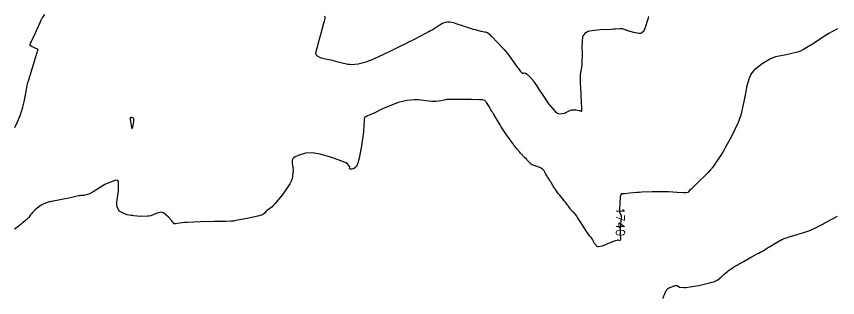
# Model space of a CAD drawing. Header units: metres. Extents: x 837477 to 838477, y 1189014 to 1191014.
# Drawn here: x 838108.3 to 838476.5, y 1190640.1 to 1190766 of the extents above; entities that cross this region are included whole.
import ezdxf

# ---------------------------------------------------------------- set-up
doc = ezdxf.new("R2010")
doc.units = ezdxf.units.M
doc.header["$LTSCALE"] = 0.3
doc.layers.add('COTAS 10', color=1, linetype='Continuous')
doc.styles.get("Standard").update_dxf_attribs({"font": 'simplex.shx'})

msp = doc.modelspace()

# ---------------------------------------------------------------- linework, layer by layer
at = {"layer": 'COTAS 10'}
for points, elevation in [([(838107.576, 1190716.2), (838108.736, 1190718.802), (838109.942, 1190721.594), (838110.216, 1190722.317), (838110.464, 1190723.018), (838111.144, 1190725.368), (838111.674, 1190727.795), (838111.827, 1190728.544), (838111.983, 1190729.328), (838112.571, 1190732.436), (838113.125, 1190735.264), (838113.26, 1190735.87), (838113.388, 1190736.399), (838113.782, 1190737.67), (838114.318, 1190739.179), (838114.535, 1190739.858), (838114.782, 1190740.65), (838115.922, 1190744.454), (838116.998, 1190748.117), (838117.205, 1190748.819), (838117.373, 1190749.387), (838117.649, 1190750.313), (838117.668, 1190750.355), (838117.674, 1190750.366), (838117.679, 1190750.375), (838117.697, 1190750.407), (838117.733, 1190750.47), (838117.75, 1190750.5), (838117.77, 1190750.536), (838117.866, 1190750.708), (838117.941, 1190750.904), (838117.947, 1190750.953), (838117.948, 1190751.001), (838117.9, 1190751.158), (838117.713, 1190751.328), (838117.626, 1190751.384), (838117.524, 1190751.444), (838117.028, 1190751.694), (838116.397, 1190751.978), (838116.209, 1190752.06), (838116.015, 1190752.143), (838115.27, 1190752.455), (838114.663, 1190752.786), (838114.557, 1190752.881), (838114.478, 1190752.977), (838114.413, 1190753.339), (838114.502, 1190753.64), (838114.519, 1190753.699), (838114.533, 1190753.747), (838114.554, 1190753.83), (838114.561, 1190753.863), (838114.565, 1190753.88), (838114.571, 1190753.899), (838114.599, 1190753.998), (838114.956, 1190754.792), (838115.167, 1190755.251), (838115.428, 1190755.814), (838116.78, 1190758.709), (838118.138, 1190761.613), (838118.403, 1190762.182), (838118.62, 1190762.649), (838119.002, 1190763.485), (838119.066, 1190763.642), (838119.083, 1190763.681), (838119.098, 1190763.717), (838119.148, 1190763.834), (838119.194, 1190763.959), (838119.207, 1190764.001), (838119.22, 1190764.047), (838119.268, 1190764.24), (838119.561, 1190764.764), (838119.729, 1190765.018), (838119.934, 1190765.319), (838120.985, 1190766.801)], 1730), ([(838246.211, 1190766.107), (838246.687, 1190765.65), (838246.431, 1190764.444), (838246.249, 1190763.729), (838246.02, 1190762.849), (838244.79, 1190758.296), (838243.498, 1190753.619), (838243.229, 1190752.662), (838242.999, 1190751.851), (838242.488, 1190750.142), (838242.423, 1190749.405), (838242.474, 1190749.208), (838242.555, 1190749.013), (838243.093, 1190748.332), (838244.121, 1190747.728), (838244.51, 1190747.582), (838244.944, 1190747.445), (838246.889, 1190747.028), (838249.304, 1190746.551), (838250.035, 1190746.377), (838250.793, 1190746.185), (838253.754, 1190745.341), (838256.857, 1190744.659), (838257.704, 1190744.57), (838258.546, 1190744.524), (838261.542, 1190744.717), (838265.049, 1190745.654), (838266.213, 1190746.076), (838267.46, 1190746.569), (838272.662, 1190748.939), (838277.674, 1190751.396), (838278.802, 1190751.945), (838279.818, 1190752.435), (838282.548, 1190753.729), (838284.887, 1190754.86), (838285.656, 1190755.248), (838286.478, 1190755.667), (838289.886, 1190757.452), (838293.193, 1190759.245), (838293.952, 1190759.67), (838294.642, 1190760.063), (838296.568, 1190761.226), (838297.844, 1190762.046), (838298.124, 1190762.224), (838298.373, 1190762.38), (838299.011, 1190762.764), (838299.539, 1190763.007), (838299.719, 1190763.074), (838299.913, 1190763.141), (838300.738, 1190763.383), (838301.614, 1190763.566), (838301.84, 1190763.596), (838302.059, 1190763.617), (838302.794, 1190763.619), (838304.111, 1190763.301), (838304.698, 1190763.121), (838305.381, 1190762.901), (838308.647, 1190761.773), (838312.224, 1190760.575), (838313.102, 1190760.311), (838313.932, 1190760.076), (838316.522, 1190759.471), (838318.395, 1190759.105), (838318.771, 1190759.02), (838319.087, 1190758.943), (838319.713, 1190758.725), (838320.51, 1190757.951), (838320.933, 1190757.523), (838321.444, 1190757.002), (838324.019, 1190754.35), (838326.966, 1190751.132), (838327.711, 1190750.255), (838328.425, 1190749.383), (838330.75, 1190746.285), (838332.586, 1190743.672), (838332.992, 1190743.107), (838333.354, 1190742.61), (838334.293, 1190741.388), (838334.867, 1190740.798), (838335, 1190740.699), (838335.12, 1190740.629), (838335.459, 1190740.61), (838335.79, 1190740.699), (838335.905, 1190740.697), (838336.031, 1190740.683), (838336.574, 1190740.537), (838337.291, 1190740.108), (838337.527, 1190739.916), (838337.779, 1190739.691), (838338.825, 1190738.615), (838339.926, 1190737.287), (838340.213, 1190736.904), (838340.492, 1190736.514), (838341.435, 1190735.05), (838342.819, 1190732.885), (838343.376, 1190732.053), (838344.009, 1190731.121), (838346.922, 1190726.916), (838350.082, 1190723.303), (838350.871, 1190722.743), (838351.622, 1190722.375), (838354.023, 1190722.639), (838356.124, 1190723.789), (838356.687, 1190723.98), (838357.241, 1190724.116), (838359.17, 1190724.143), (838360.699, 1190723.864), (838361, 1190723.806), (838361.248, 1190723.756), (838361.701, 1190723.645), (838361.788, 1190723.628), (838361.805, 1190723.637), (838361.819, 1190723.652), (838361.842, 1190723.756), (838361.844, 1190723.887), (838361.845, 1190723.918), (838361.846, 1190723.948), (838361.848, 1190724.041), (838361.797, 1190725.225), (838361.764, 1190725.943), (838361.723, 1190726.83), (838361.504, 1190731.444), (838361.291, 1190736.154), (838361.252, 1190737.101), (838361.222, 1190737.894), (838361.19, 1190739.471), (838361.279, 1190740.231), (838361.327, 1190740.509), (838361.384, 1190740.816), (838361.673, 1190742.17), (838361.946, 1190744.198), (838361.993, 1190744.931), (838362.028, 1190745.739), (838362.05, 1190749.273), (838362.043, 1190752.915), (838362.059, 1190753.791), (838362.083, 1190754.609), (838362.234, 1190757.082), (838363.559, 1190758.825), (838364.323, 1190759.182), (838365.259, 1190759.485), (838370.076, 1190760.126), (838375.032, 1190760.368), (838376.056, 1190760.419), (838376.93, 1190760.463), (838378.83, 1190760.566), (838379.594, 1190760.594), (838379.752, 1190760.591), (838379.886, 1190760.583), (838380.176, 1190760.518), (838380.33, 1190760.427), (838380.378, 1190760.404), (838380.429, 1190760.381), (838380.631, 1190760.304), (838381.423, 1190760.057), (838381.845, 1190759.927), (838382.356, 1190759.77), (838384.933, 1190758.98), (838387.593, 1190758.502), (838388.156, 1190758.541), (838388.643, 1190758.655), (838389.775, 1190759.686), (838390.379, 1190761.199), (838390.534, 1190761.617), (838390.682, 1190762.034), (838391.172, 1190763.537), (838391.671, 1190765.395), (838391.825, 1190766.037)], 1730), ([(838476.514, 1190760.403), (838474.202, 1190759.286), (838472.595, 1190758.399), (838471.053, 1190757.493), (838466.01, 1190754.077), (838461.279, 1190751.122), (838459.934, 1190750.508), (838458.573, 1190749.982), (838453.529, 1190748.818), (838448.738, 1190747.847), (838447.536, 1190747.443), (838446.389, 1190746.98), (838442.697, 1190744.817), (838439.946, 1190742.649), (838439.392, 1190742.183), (838438.928, 1190741.775), (838438.002, 1190740.783), (838437.593, 1190739.967), (838437.454, 1190739.669), (838437.305, 1190739.34), (838436.676, 1190737.892), (838435.923, 1190735.354), (838435.696, 1190734.337), (838435.46, 1190733.185), (838434.541, 1190727.892), (838433.123, 1190721.771), (838432.573, 1190720.098), (838431.954, 1190718.434), (838429.15, 1190712.5), (838426.276, 1190707.393), (838425.614, 1190706.25), (838425.009, 1190705.225), (838423.306, 1190702.5), (838422.115, 1190700.764), (838421.834, 1190700.362), (838421.573, 1190699.994), (838420.806, 1190698.947), (838420.224, 1190698.188), (838420.081, 1190698.001), (838419.945, 1190697.824), (838419.518, 1190697.268), (838418.499, 1190696.18), (838417.99, 1190695.668), (838417.382, 1190695.064), (838414.368, 1190692.122), (838411.387, 1190689.208), (838410.801, 1190688.622), (838410.318, 1190688.132), (838409.435, 1190687.163), (838408.564, 1190686.951), (838408.089, 1190686.939), (838407.513, 1190686.947), (838404.584, 1190687.146), (838400.68, 1190687.389), (838399.488, 1190687.426), (838398.247, 1190687.45), (838393.366, 1190687.425), (838388.672, 1190687.262), (838387.549, 1190687.199), (838386.503, 1190687.128), (838383.365, 1190686.808), (838381.179, 1190686.547), (838380.733, 1190686.513), (838380.356, 1190686.497), (838379.571, 1190686.577), (838379.251, 1190686.057), (838379.167, 1190685.662), (838379.086, 1190685.158), (838379.075, 1190685.042), (838378.81, 1190682.433), (838378.693, 1190679.598), (838378.711, 1190679.026), (838378.752, 1190678.545), (838379.082, 1190677.577), (838379.405, 1190676.908), (838379.441, 1190676.617), (838379.454, 1190676.28), (838379.306, 1190674.681), (838379.091, 1190672.596), (838379.061, 1190671.953), (838379.044, 1190671.282), (838379.09, 1190668.623), (838379.132, 1190666.423), (838379.112, 1190666.042), (838379.08, 1190665.76), (838378.849, 1190665.563), (838378.192, 1190665.774), (838377.89, 1190665.749), (838377.536, 1190665.687), (838375.826, 1190665.16), (838373.834, 1190664.378), (838373.303, 1190664.155), (838372.78, 1190663.929), (838370.965, 1190663.09), (838369.372, 1190662.759), (838368.989, 1190662.854), (838368.631, 1190663.03), (838367.549, 1190664.338), (838366.784, 1190665.834), (838366.626, 1190666.129), (838366.492, 1190666.371), (838366.205, 1190666.816), (838366.086, 1190666.918), (838366.058, 1190666.945), (838366.032, 1190666.972), (838365.96, 1190667.063), (838365.841, 1190667.196), (838365.787, 1190667.248), (838365.724, 1190667.307), (838365.416, 1190667.576), (838364.656, 1190668.575), (838364.308, 1190669.095), (838363.899, 1190669.72), (838361.924, 1190672.854), (838359.938, 1190675.977), (838359.523, 1190676.595), (838359.167, 1190677.105), (838358.367, 1190678.057), (838357.975, 1190678.318), (838357.876, 1190678.392), (838357.781, 1190678.468), (838357.472, 1190678.75), (838357.2, 1190679.05), (838357.128, 1190679.137), (838357.057, 1190679.225), (838356.816, 1190679.559), (838356.567, 1190679.916), (838356.492, 1190680.019), (838356.415, 1190680.124), (838356.114, 1190680.517), (838355.778, 1190680.963), (838355.679, 1190681.101), (838355.576, 1190681.245), (838355.183, 1190681.82), (838354.59, 1190682.63), (838354.361, 1190682.922), (838354.106, 1190683.245), (838352.951, 1190684.656), (838351.773, 1190686.09), (838351.502, 1190686.426), (838351.256, 1190686.735), (838350.569, 1190687.634), (838349.985, 1190688.483), (838349.804, 1190688.761), (838349.614, 1190689.059), (838348.857, 1190690.289), (838348.079, 1190691.575), (838347.875, 1190691.907), (838347.677, 1190692.229), (838347.004, 1190693.304), (838346.42, 1190694.23), (838346.279, 1190694.457), (838346.146, 1190694.673), (838345.737, 1190695.345), (838345.389, 1190695.931), (838345.294, 1190696.091), (838345.2, 1190696.25), (838344.866, 1190696.817), (838344.473, 1190697.348), (838344.342, 1190697.483), (838344.201, 1190697.614), (838343.613, 1190698.047), (838342.94, 1190698.407), (838342.746, 1190698.491), (838342.548, 1190698.57), (838341.808, 1190698.799), (838341.125, 1190698.975), (838340.963, 1190699.019), (838340.814, 1190699.061), (838340.375, 1190699.199), (838340.036, 1190699.33), (838339.95, 1190699.369), (838339.867, 1190699.407), (838339.593, 1190699.555), (838339.352, 1190699.705), (838339.289, 1190699.747), (838339.228, 1190699.788), (838339.02, 1190699.934), (838338.777, 1190700.142), (838338.693, 1190700.222), (838338.602, 1190700.312), (838338.214, 1190700.718), (838337.606, 1190701.36), (838337.375, 1190701.599), (838337.118, 1190701.864), (838335.968, 1190703.045), (838334.666, 1190704.427), (838334.315, 1190704.82), (838333.966, 1190705.218), (838332.739, 1190706.691), (838331.737, 1190707.942), (838331.53, 1190708.199), (838331.354, 1190708.417), (838330.975, 1190708.884), (838330.379, 1190709.718), (838330.067, 1190710.168), (838329.691, 1190710.714), (838327.801, 1190713.475), (838325.702, 1190716.614), (838325.195, 1190717.397), (838324.719, 1190718.144), (838323.266, 1190720.531), (838322.227, 1190722.314), (838322.012, 1190722.68), (838321.828, 1190722.99), (838321.428, 1190723.648), (838321.077, 1190724.197), (838320.924, 1190724.439), (838320.746, 1190724.72), (838319.906, 1190726.058), (838319.06, 1190727.388), (838318.88, 1190727.664), (838318.722, 1190727.899), (838318.349, 1190728.416), (838317.288, 1190728.621), (838316.698, 1190728.661), (838315.978, 1190728.693), (838312.308, 1190728.745), (838308.284, 1190728.762), (838307.342, 1190728.771), (838306.475, 1190728.783), (838303.962, 1190728.84), (838301.923, 1190728.786), (838301.353, 1190728.728), (838300.781, 1190728.65), (838298.7, 1190728.211), (838296.383, 1190727.873), (838295.663, 1190727.86), (838294.909, 1190727.881), (838291.902, 1190728.248), (838288.619, 1190728.62), (838287.69, 1190728.646), (838286.754, 1190728.638), (838283.3, 1190728.327), (838279.504, 1190727.428), (838278.351, 1190727.048), (838277.154, 1190726.612), (838272.465, 1190724.566), (838268.355, 1190722.594), (838267.524, 1190722.205), (838266.826, 1190721.883), (838265.412, 1190721.287), (838264.928, 1190721.109), (838264.816, 1190721.05), (838264.714, 1190720.988), (838264.422, 1190720.73), (838264.233, 1190720.034), (838264.196, 1190719.697), (838264.165, 1190719.296), (838264.107, 1190717.323), (838263.904, 1190714.312), (838263.781, 1190713.256), (838263.63, 1190712.104), (838262.843, 1190707.14), (838261.938, 1190702.469), (838261.711, 1190701.502), (838261.495, 1190700.676), (838260.8, 1190698.868), (838260.092, 1190698.124), (838259.867, 1190697.969), (838259.629, 1190697.835), (838258.667, 1190697.535), (838257.888, 1190697.612), (838257.766, 1190697.717), (838257.684, 1190697.858), (838257.729, 1190698.667), (838256.685, 1190699.936), (838255.917, 1190700.367), (838254.941, 1190700.832), (838249.688, 1190702.8), (838243.857, 1190704.427), (838242.518, 1190704.678), (838241.297, 1190704.842), (838237.883, 1190704.711), (838235.581, 1190704.033), (838235.062, 1190703.853), (838234.595, 1190703.675), (838233.335, 1190703.058), (838232.562, 1190702.476), (838232.402, 1190702.32), (838232.265, 1190702.166), (838231.965, 1190701.631), (838231.929, 1190700.59), (838231.958, 1190700.117), (838232.005, 1190699.564), (838232.315, 1190696.903), (838231.874, 1190693.36), (838231.446, 1190692.251), (838230.886, 1190691.086), (838227.76, 1190686.42), (838224.348, 1190682.298), (838223.607, 1190681.477), (838222.954, 1190680.795), (838221.333, 1190679.487), (838220.437, 1190679.006), (838220.241, 1190678.845), (838220.068, 1190678.672), (838219.631, 1190677.945), (838218.25, 1190677.071), (838217.481, 1190676.805), (838216.545, 1190676.529), (838211.768, 1190675.446), (838206.721, 1190674.545), (838205.614, 1190674.383), (838204.632, 1190674.26), (838202.137, 1190674.131), (838199.383, 1190674.181), (838198.239, 1190674.17), (838196.928, 1190674.147), (838190.817, 1190673.975), (838184.839, 1190673.729), (838183.614, 1190673.66), (838182.574, 1190673.59), (838180.37, 1190673.335), (838179.558, 1190673.149), (838179.396, 1190673.124), (838179.262, 1190673.109), (838179.002, 1190673.149), (838178.539, 1190673.703), (838178.276, 1190674.013), (838177.955, 1190674.391), (838176.31, 1190676.318), (838174.253, 1190677.975), (838173.672, 1190678.182), (838173.086, 1190678.28), (838170.93, 1190677.722), (838168.513, 1190676.755), (838167.764, 1190676.595), (838166.979, 1190676.48), (838163.855, 1190676.456), (838160.917, 1190676.74), (838160.251, 1190676.821), (838159.649, 1190676.903), (838158.003, 1190677.204), (838156.7, 1190677.636), (838156.314, 1190677.799), (838155.917, 1190677.982), (838154.392, 1190678.799), (838153.376, 1190680.77), (838153.3, 1190681.681), (838153.313, 1190682.749), (838154.101, 1190687.925), (838153.987, 1190692.125), (838153.431, 1190692.579), (838152.648, 1190692.726), (838147.925, 1190690.694), (838142.712, 1190687.482), (838141.619, 1190686.885), (838140.679, 1190686.414), (838138.553, 1190685.768), (838137.122, 1190685.774), (838136.62, 1190685.714), (838136.073, 1190685.629), (838133.717, 1190685.097), (838130.979, 1190684.432), (838130.192, 1190684.261), (838129.392, 1190684.097), (838126.395, 1190683.553), (838123.862, 1190683.112), (838123.354, 1190683.012), (838122.931, 1190682.921), (838122.1, 1190682.676), (838121.735, 1190682.486), (838121.605, 1190682.43), (838121.462, 1190682.373), (838120.842, 1190682.158), (838120.003, 1190681.782), (838119.722, 1190681.625), (838119.42, 1190681.444), (838118.155, 1190680.598), (838116.948, 1190679.694), (838116.684, 1190679.478), (838116.45, 1190679.276), (838115.856, 1190678.668), (838115.478, 1190678.203), (838115.38, 1190678.091), (838115.284, 1190677.987), (838114.965, 1190677.672), (838114.67, 1190677.352), (838114.591, 1190677.244), (838114.512, 1190677.128), (838114.235, 1190676.639), (838113.797, 1190676.01), (838113.618, 1190675.805), (838113.412, 1190675.587), (838112.458, 1190674.688), (838111.23, 1190673.652), (838110.852, 1190673.348), (838110.458, 1190673.035), (838108.895, 1190671.841), (838107.432, 1190670.696)], 1740), ([(838160.854, 1190720.326), (838160.092, 1190720.687), (838160, 1190720.71), (838159.907, 1190720.726), (838159.572, 1190720.73), (838159.315, 1190720.641), (838159.271, 1190720.599), (838159.24, 1190720.549), (838159.227, 1190720.306), (838159.333, 1190719.641), (838159.376, 1190719.326), (838159.426, 1190718.955), (838159.655, 1190717.139), (838159.957, 1190715.814), (838160.052, 1190715.752), (838160.152, 1190715.822), (838160.553, 1190717.174), (838160.882, 1190718.979), (838160.937, 1190719.334), (838160.975, 1190719.627), (838160.98, 1190720.163), (838160.854, 1190720.326)], 1740), ([(838398.242, 1190639.633), (838398.476, 1190640.442), (838398.557, 1190640.679), (838398.645, 1190640.921), (838399.019, 1190641.841), (838399.399, 1190642.672), (838399.49, 1190642.857), (838399.576, 1190643.024), (838399.834, 1190643.463), (838400.035, 1190643.742), (838400.084, 1190643.807), (838400.131, 1190643.867), (838400.275, 1190644.039), (838400.404, 1190644.161), (838400.44, 1190644.189), (838400.477, 1190644.215), (838400.611, 1190644.287), (838400.935, 1190644.419), (838401.091, 1190644.483), (838401.275, 1190644.558), (838402.181, 1190644.928), (838403.126, 1190645.293), (838403.334, 1190645.365), (838403.52, 1190645.424), (838404.001, 1190645.535), (838404.451, 1190645.44), (838404.617, 1190645.37), (838404.801, 1190645.281), (838405.616, 1190644.8), (838407.51, 1190644.55), (838408.374, 1190644.607), (838409.386, 1190644.719), (838414.266, 1190645.576), (838419.131, 1190646.688), (838420.133, 1190646.96), (838420.985, 1190647.217), (838422.816, 1190648.013), (838423.773, 1190648.818), (838424.075, 1190649.08), (838424.392, 1190649.359), (838425.668, 1190650.509), (838427.081, 1190651.715), (838427.485, 1190652.03), (838427.894, 1190652.337), (838429.415, 1190653.378), (838430.809, 1190654.252), (838431.137, 1190654.453), (838431.441, 1190654.637), (838432.328, 1190655.157), (838433.565, 1190655.844), (838434.088, 1190656.134), (838434.69, 1190656.466), (838437.517, 1190658.026), (838440.221, 1190659.514), (838440.745, 1190659.801), (838441.172, 1190660.034), (838441.903, 1190660.425), (838442.021, 1190660.472), (838442.061, 1190660.488), (838442.105, 1190660.506), (838442.288, 1190660.582), (838442.695, 1190660.808), (838442.879, 1190660.92), (838443.093, 1190661.054), (838444.126, 1190661.718), (838445.531, 1190662.604), (838445.981, 1190662.878), (838446.457, 1190663.164), (838448.395, 1190664.302), (838450.123, 1190665.294), (838450.466, 1190665.489), (838450.751, 1190665.649), (838451.291, 1190665.94), (838451.523, 1190666.04), (838451.614, 1190666.081), (838451.715, 1190666.127), (838452.178, 1190666.34), (838453.466, 1190666.798), (838454.087, 1190666.998), (838454.824, 1190667.231), (838458.443, 1190668.339), (838462.304, 1190669.571), (838463.194, 1190669.881), (838464.006, 1190670.179), (838466.292, 1190671.146), (838468.682, 1190672.372), (838469.56, 1190672.833), (838470.533, 1190673.346), (838474.826, 1190675.64), (838476.514, 1190676.574)], 1750)]:
    msp.add_lwpolyline(points, dxfattribs=dict(at, elevation=elevation))

# ---------------------------------------------------------------- texts
at = {"layer": 'COTAS 10', "insert": (838377.141, 1190680.564, 1740), "char_height": 3.8, "attachment_point": 7, "rotation": 270.58784}
msp.add_mtext('1740', dxfattribs=at)

doc.saveas('drawing.dxf')
